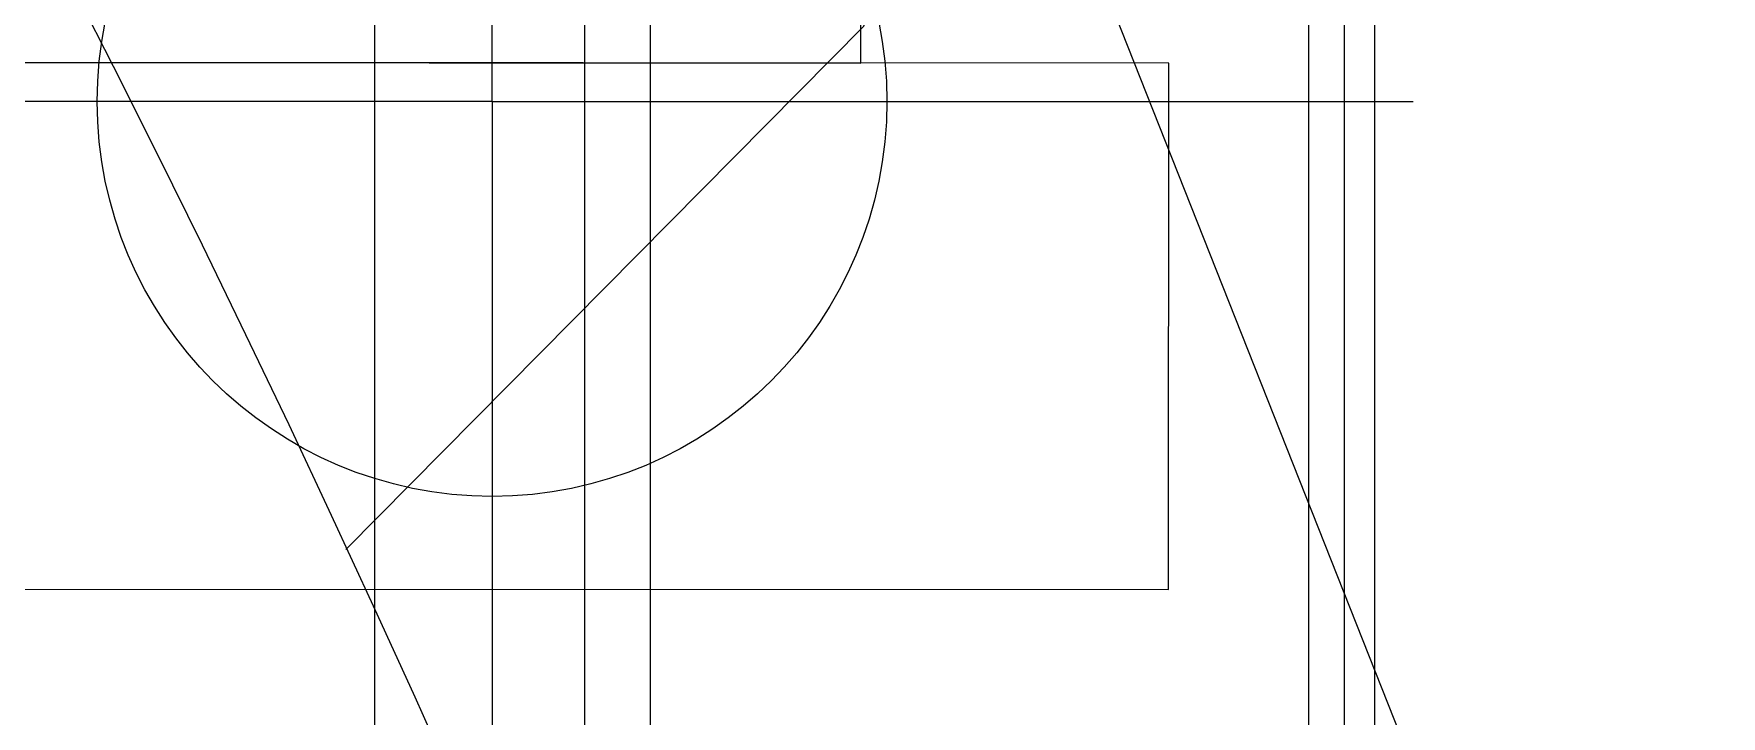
# Model space of a CAD drawing. Extents: x -381 to 213, y -63 to 250.
# Drawn here: x -62.49 to -56.08, y 38.28 to 40.87 of the extents above; entities that cross this region are included whole.
import ezdxf

# ---------------------------------------------------------------- set-up
doc = ezdxf.new("R2010")
doc.units = 0
doc.header["$MEASUREMENT"] = 0
for name, pattern in [('K5LT65535', [0]), ('K5LT_AXLED', [19.5, 15, -1.5, 1.5, -1.5]), ('K5LT_BASIC', [0])]:
    doc.linetypes.add(name, pattern=pattern)
doc.layers.add('Системный слой', color=7, linetype='Continuous')

# ---------------------------------------------------------------- blocks, each defined once
blk = doc.blocks.new('*U')
at = {"layer": 'Системный слой', "color": 5, "linetype": 'K5LT_BASIC'}
for p, q in [((-110.1784, 33.8516), (-110.1497, 86.8516)), ((-109.0084, 33.851), (-127.0084, 33.8607)), ((-125.9284, 33.8601), (-110.1784, 33.8516)), ((-109.0095, 31.851), (-109.0084, 33.851)), ((-127.0095, 31.8607), (-109.0095, 31.851)), ((36.1161, -1.821), (36.1161, 13.179)), ((36.3654, -1.821), (36.3654, 13.179)), ((38.8654, 13.179), (38.8654, -1.821)), ((39.1161, 13.179), (39.1161, -1.821))]:
    blk.add_line(p, q, dxfattribs=at)
at = {"layer": 'Системный слой', "color": 30, "linetype": 'K5LT_AXLED'}
for q in [(35.7634, 15.3738), (32.2634, 11.8738), (39.2634, 11.8738), (35.7634, 8.3738)]:
    blk.add_line((35.7634, 11.8738), q, dxfattribs=at)
at = {"layer": 'Системный слой', "color": 5, "linetype": 'K5LT_BASIC'}
blk.add_lwpolyline([(150.7608, 32.2765), (152.7294, 34.2638), (153.3232, 36.0496)], dxfattribs=at)
blk.add_lwpolyline([(150.7608, 32.2765), (152.7294, 34.2638), (153.3232, 36.0496)], dxfattribs=at)
blk = doc.blocks.new('*F')
at = {"layer": 'Системный слой', "color": 5, "linetype": 'K5LT65535'}
for points in [[(57.0839, 15.6923), (54.3565, 42.4875), (52.0598, 44.7843), (7.5606, 44.7843), (6.4123, 41.2435), (6.4123, -18.7321)], [(-51.5802, 12.1516), (-51.5802, 15.788), (-42.6803, 41.722), (-39.7137, 44.6886), (1.1489, 44.6886), (2.7279, 43.1096), (2.7279, -18.3334), (0.7661, -21.5338), (-1.1478, -21.5338)]]:
    blk.add_lwpolyline(points, dxfattribs=at)
at = {"layer": 'Системный слой', "color": 5, "linetype": 'K5LT_BASIC'}
for centre, radius in [((94.0125, 5.9815), 62.5341), ((94.0125, 5.9815), 62.5341), ((29.0451, 1.3327), 19), ((35.7634, 11.8738), 1.5), ((29.0451, 1.3327), 9.25)]:
    blk.add_circle(centre, radius, dxfattribs=at)
at = {"layer": 'Системный слой'}
blk.add_blockref('*U', (0, 0), dxfattribs=at)
blk.add_blockref('*U', (0, 0), dxfattribs=at)
blk.add_blockref('*U', (0, 0), dxfattribs=at)
blk.add_blockref('*U', (0, 0), dxfattribs=at)
blk.add_blockref('*U', (0, 0), dxfattribs=at)
blk.add_blockref('*U', (0, 0), dxfattribs=at)
blk.add_blockref('*U', (0, 0), dxfattribs=at)
blk.add_blockref('*U', (0, 0), dxfattribs=at)
blk.add_blockref('*U', (0, 0), dxfattribs=at)
blk.add_blockref('*U', (0, 0), dxfattribs=at)
blk.add_blockref('*U', (0, 0), dxfattribs=at)
blk.add_blockref('*U', (0, 0), dxfattribs=at)
blk.add_blockref('*U', (0, 0), dxfattribs=at)
blk.add_blockref('*U', (0, 0), dxfattribs=at)
blk.add_blockref('*U', (0, 0), dxfattribs=at)
blk.add_blockref('*U', (0, 0), dxfattribs=at)
blk.add_blockref('*U', (0, 0), dxfattribs=at)
blk.add_blockref('*U', (0, 0), dxfattribs=at)
blk.add_blockref('*U', (0, 0), dxfattribs=at)
blk.add_blockref('*U', (0, 0), dxfattribs=at)
blk.add_blockref('*U', (0, 0), dxfattribs=at)
blk.add_blockref('*U', (0, 0), dxfattribs=at)
blk.add_blockref('*U', (0, 0), dxfattribs=at)
blk.add_blockref('*U', (0, 0), dxfattribs=at)
blk.add_blockref('*U', (0, 0), dxfattribs=at)
blk.add_blockref('*U', (0, 0), dxfattribs=at)
blk.add_blockref('*U', (0, 0), dxfattribs=at)
blk.add_blockref('*U', (0, 0), dxfattribs=at)
blk.add_blockref('*U', (0, 0), dxfattribs=at)
blk.add_blockref('*U', (0, 0), dxfattribs=at)
blk.add_blockref('*U', (0, 0), dxfattribs=at)
blk.add_blockref('*U', (0, 0), dxfattribs=at)
blk.add_blockref('*U', (0, 0), dxfattribs=at)
blk.add_blockref('*U', (0, 0), dxfattribs=at)
blk.add_blockref('*U', (0, 0), dxfattribs=at)
blk.add_blockref('*U', (0, 0), dxfattribs=at)
blk.add_blockref('*U', (0, 0), dxfattribs=at)
blk.add_blockref('*U', (0, 0), dxfattribs=at)
blk.add_blockref('*U', (0, 0), dxfattribs=at)
blk.add_blockref('*U', (0, 0), dxfattribs=at)
blk.add_blockref('*U', (0, 0), dxfattribs=at)
blk.add_blockref('*U', (0, 0), dxfattribs=at)
blk.add_blockref('*U', (0, 0), dxfattribs=at)
blk.add_blockref('*U', (0, 0), dxfattribs=at)
blk.add_blockref('*U', (0, 0), dxfattribs=at)
blk.add_blockref('*U', (0, 0), dxfattribs=at)
blk.add_blockref('*U', (0, 0), dxfattribs=at)
blk.add_blockref('*U', (0, 0), dxfattribs=at)
blk.add_blockref('*U', (0, 0), dxfattribs=at)
blk.add_blockref('*U', (0, 0), dxfattribs=at)
blk.add_blockref('*U', (0, 0), dxfattribs=at)
blk.add_blockref('*U', (0, 0), dxfattribs=at)
blk.add_blockref('*U', (0, 0), dxfattribs=at)
blk.add_blockref('*U', (0, 0), dxfattribs=at)
blk.add_blockref('*U', (0, 0), dxfattribs=at)
blk.add_blockref('*U', (0, 0), dxfattribs=at)
blk.add_blockref('*U', (0, 0), dxfattribs=at)
blk.add_blockref('*U', (0, 0), dxfattribs=at)
blk.add_blockref('*U', (0, 0), dxfattribs=at)
blk.add_blockref('*U', (0, 0), dxfattribs=at)
blk.add_blockref('*U', (0, 0), dxfattribs=at)
blk.add_blockref('*U', (0, 0), dxfattribs=at)
blk.add_blockref('*U', (0, 0), dxfattribs=at)
blk.add_blockref('*U', (0, 0), dxfattribs=at)
blk.add_blockref('*U', (0, 0), dxfattribs=at)
blk.add_blockref('*U', (0, 0), dxfattribs=at)
blk.add_blockref('*U', (0, 0), dxfattribs=at)
blk.add_blockref('*U', (0, 0), dxfattribs=at)
blk.add_blockref('*U', (0, 0), dxfattribs=at)
blk.add_blockref('*U', (0, 0), dxfattribs=at)
blk.add_blockref('*U', (0, 0), dxfattribs=at)
blk.add_blockref('*U', (0, 0), dxfattribs=at)
blk.add_blockref('*U', (0, 0), dxfattribs=at)
blk.add_blockref('*U', (0, 0), dxfattribs=at)
blk.add_blockref('*U', (0, 0), dxfattribs=at)
blk.add_blockref('*U', (0, 0), dxfattribs=at)
blk.add_blockref('*U', (0, 0), dxfattribs=at)
blk.add_blockref('*U', (0, 0), dxfattribs=at)
blk.add_blockref('*U', (0, 0), dxfattribs=at)
blk.add_blockref('*U', (0, 0), dxfattribs=at)
blk.add_blockref('*U', (0, 0), dxfattribs=at)
blk.add_blockref('*U', (0, 0), dxfattribs=at)
blk.add_blockref('*U', (0, 0), dxfattribs=at)
blk.add_blockref('*U', (0, 0), dxfattribs=at)
blk.add_blockref('*U', (0, 0), dxfattribs=at)
blk.add_blockref('*U', (0, 0), dxfattribs=at)
blk.add_blockref('*U', (0, 0), dxfattribs=at)
blk.add_blockref('*U', (0, 0), dxfattribs=at)
blk.add_blockref('*U', (0, 0), dxfattribs=at)
blk.add_blockref('*U', (0, 0), dxfattribs=at)
blk.add_blockref('*U', (0, 0), dxfattribs=at)
blk.add_blockref('*U', (0, 0), dxfattribs=at)
blk.add_blockref('*U', (0, 0), dxfattribs=at)
blk.add_blockref('*U', (0, 0), dxfattribs=at)
blk.add_blockref('*U', (0, 0), dxfattribs=at)
blk.add_blockref('*U', (0, 0), dxfattribs=at)
blk.add_blockref('*U', (0, 0), dxfattribs=at)
blk.add_blockref('*U', (0, 0), dxfattribs=at)
blk.add_blockref('*U', (0, 0), dxfattribs=at)
blk.add_blockref('*U', (0, 0), dxfattribs=at)
blk.add_blockref('*U', (0, 0), dxfattribs=at)
blk.add_blockref('*U', (0, 0), dxfattribs=at)
blk.add_blockref('*U', (0, 0), dxfattribs=at)
blk.add_blockref('*U', (0, 0), dxfattribs=at)
blk.add_blockref('*U', (0, 0), dxfattribs=at)
blk.add_blockref('*U', (0, 0), dxfattribs=at)
blk.add_blockref('*U', (0, 0), dxfattribs=at)
blk.add_blockref('*U', (0, 0), dxfattribs=at)
blk.add_blockref('*U', (0, 0), dxfattribs=at)
blk.add_blockref('*U', (0, 0), dxfattribs=at)
blk.add_blockref('*U', (0, 0), dxfattribs=at)
blk.add_blockref('*U', (0, 0), dxfattribs=at)
blk.add_blockref('*U', (0, 0), dxfattribs=at)
blk.add_blockref('*U', (0, 0), dxfattribs=at)
blk.add_blockref('*U', (0, 0), dxfattribs=at)
blk.add_blockref('*U', (0, 0), dxfattribs=at)
blk.add_blockref('*U', (0, 0), dxfattribs=at)
blk.add_blockref('*U', (0, 0), dxfattribs=at)
blk.add_blockref('*U', (0, 0), dxfattribs=at)
blk.add_blockref('*U', (0, 0), dxfattribs=at)
blk.add_blockref('*U', (0, 0), dxfattribs=at)
blk.add_blockref('*U', (0, 0), dxfattribs=at)
blk.add_blockref('*U', (0, 0), dxfattribs=at)
blk.add_blockref('*U', (0, 0), dxfattribs=at)
blk.add_blockref('*U', (0, 0), dxfattribs=at)
blk.add_blockref('*U', (0, 0), dxfattribs=at)
blk.add_blockref('*U', (0, 0), dxfattribs=at)
blk.add_blockref('*U', (0, 0), dxfattribs=at)
blk.add_blockref('*U', (0, 0), dxfattribs=at)
blk.add_blockref('*U', (0, 0), dxfattribs=at)
blk.add_blockref('*U', (0, 0), dxfattribs=at)
blk.add_blockref('*U', (0, 0), dxfattribs=at)
blk.add_blockref('*U', (0, 0), dxfattribs=at)
blk.add_blockref('*U', (0, 0), dxfattribs=at)
blk.add_blockref('*U', (0, 0), dxfattribs=at)
blk.add_blockref('*U', (0, 0), dxfattribs=at)
blk.add_blockref('*U', (0, 0), dxfattribs=at)
blk.add_blockref('*U', (0, 0), dxfattribs=at)
blk.add_blockref('*U', (0, 0), dxfattribs=at)
blk.add_blockref('*U', (0, 0), dxfattribs=at)
blk.add_blockref('*U', (0, 0), dxfattribs=at)
blk.add_blockref('*U', (0, 0), dxfattribs=at)
blk.add_blockref('*U', (0, 0), dxfattribs=at)
blk.add_blockref('*U', (0, 0), dxfattribs=at)
blk.add_blockref('*U', (0, 0), dxfattribs=at)
blk.add_blockref('*U', (0, 0), dxfattribs=at)
blk.add_blockref('*U', (0, 0), dxfattribs=at)
blk.add_blockref('*U', (0, 0), dxfattribs=at)
blk.add_blockref('*U', (0, 0), dxfattribs=at)
blk.add_blockref('*U', (0, 0), dxfattribs=at)
blk.add_blockref('*U', (0, 0), dxfattribs=at)
blk.add_blockref('*U', (0, 0), dxfattribs=at)
blk.add_blockref('*U', (0, 0), dxfattribs=at)
blk.add_blockref('*U', (0, 0), dxfattribs=at)
blk.add_blockref('*U', (0, 0), dxfattribs=at)
blk.add_blockref('*U', (0, 0), dxfattribs=at)
blk.add_blockref('*U', (0, 0), dxfattribs=at)
blk.add_blockref('*U', (0, 0), dxfattribs=at)
blk.add_blockref('*U', (0, 0), dxfattribs=at)
blk.add_blockref('*U', (0, 0), dxfattribs=at)
blk.add_blockref('*U', (0, 0), dxfattribs=at)
blk.add_blockref('*U', (0, 0), dxfattribs=at)
blk.add_blockref('*U', (0, 0), dxfattribs=at)
blk.add_blockref('*U', (0, 0), dxfattribs=at)
blk.add_blockref('*U', (0, 0), dxfattribs=at)
blk.add_blockref('*U', (0, 0), dxfattribs=at)
blk.add_blockref('*U', (0, 0), dxfattribs=at)
blk.add_blockref('*U', (0, 0), dxfattribs=at)
blk.add_blockref('*U', (0, 0), dxfattribs=at)
blk.add_blockref('*U', (0, 0), dxfattribs=at)
blk.add_blockref('*U', (0, 0), dxfattribs=at)
blk.add_blockref('*U', (0, 0), dxfattribs=at)
blk.add_blockref('*U', (0, 0), dxfattribs=at)
blk.add_blockref('*U', (0, 0), dxfattribs=at)
blk.add_blockref('*U', (0, 0), dxfattribs=at)
blk.add_blockref('*U', (0, 0), dxfattribs=at)
blk.add_blockref('*U', (0, 0), dxfattribs=at)
blk.add_blockref('*U', (0, 0), dxfattribs=at)
blk.add_blockref('*U', (0, 0), dxfattribs=at)
blk.add_blockref('*U', (0, 0), dxfattribs=at)
blk.add_blockref('*U', (0, 0), dxfattribs=at)
blk.add_blockref('*U', (0, 0), dxfattribs=at)
blk.add_blockref('*U', (0, 0), dxfattribs=at)
blk.add_blockref('*U', (0, 0), dxfattribs=at)
blk.add_blockref('*U', (0, 0), dxfattribs=at)
blk.add_blockref('*U', (0, 0), dxfattribs=at)
blk.add_blockref('*U', (0, 0), dxfattribs=at)
blk.add_blockref('*U', (0, 0), dxfattribs=at)
blk.add_blockref('*U', (0, 0), dxfattribs=at)
blk.add_blockref('*U', (0, 0), dxfattribs=at)
blk.add_blockref('*U', (0, 0), dxfattribs=at)
blk.add_blockref('*U', (0, 0), dxfattribs=at)
blk.add_blockref('*U', (0, 0), dxfattribs=at)
blk.add_blockref('*U', (0, 0), dxfattribs=at)
blk.add_blockref('*U', (0, 0), dxfattribs=at)
blk.add_blockref('*U', (0, 0), dxfattribs=at)
blk.add_blockref('*U', (0, 0), dxfattribs=at)
blk.add_blockref('*U', (0, 0), dxfattribs=at)
blk.add_blockref('*U', (0, 0), dxfattribs=at)
blk.add_blockref('*U', (0, 0), dxfattribs=at)
blk.add_blockref('*U', (0, 0), dxfattribs=at)
blk.add_blockref('*U', (0, 0), dxfattribs=at)
blk.add_blockref('*U', (0, 0), dxfattribs=at)
blk.add_blockref('*U', (0, 0), dxfattribs=at)
blk.add_blockref('*U', (0, 0), dxfattribs=at)
blk.add_blockref('*U', (0, 0), dxfattribs=at)
blk.add_blockref('*U', (0, 0), dxfattribs=at)

msp = doc.modelspace()

# ---------------------------------------------------------------- linework, layer by layer
at = {"layer": 'Системный слой', "color": 5, "linetype": 'K5LT_BASIC'}
msp.add_line((-46.6463, 11.3146), (-80.3161, 96.3083), dxfattribs=at)

# ---------------------------------------------------------------- block references
at = {"layer": 'Системный слой'}
for p in [(-96.5151, 28.7405), (-63.9267, 6.9347), (50.8279, 6.9091), (-212.0681, 6.6367)]:
    msp.add_blockref('*F', p, dxfattribs=at)

doc.saveas('drawing.dxf')
